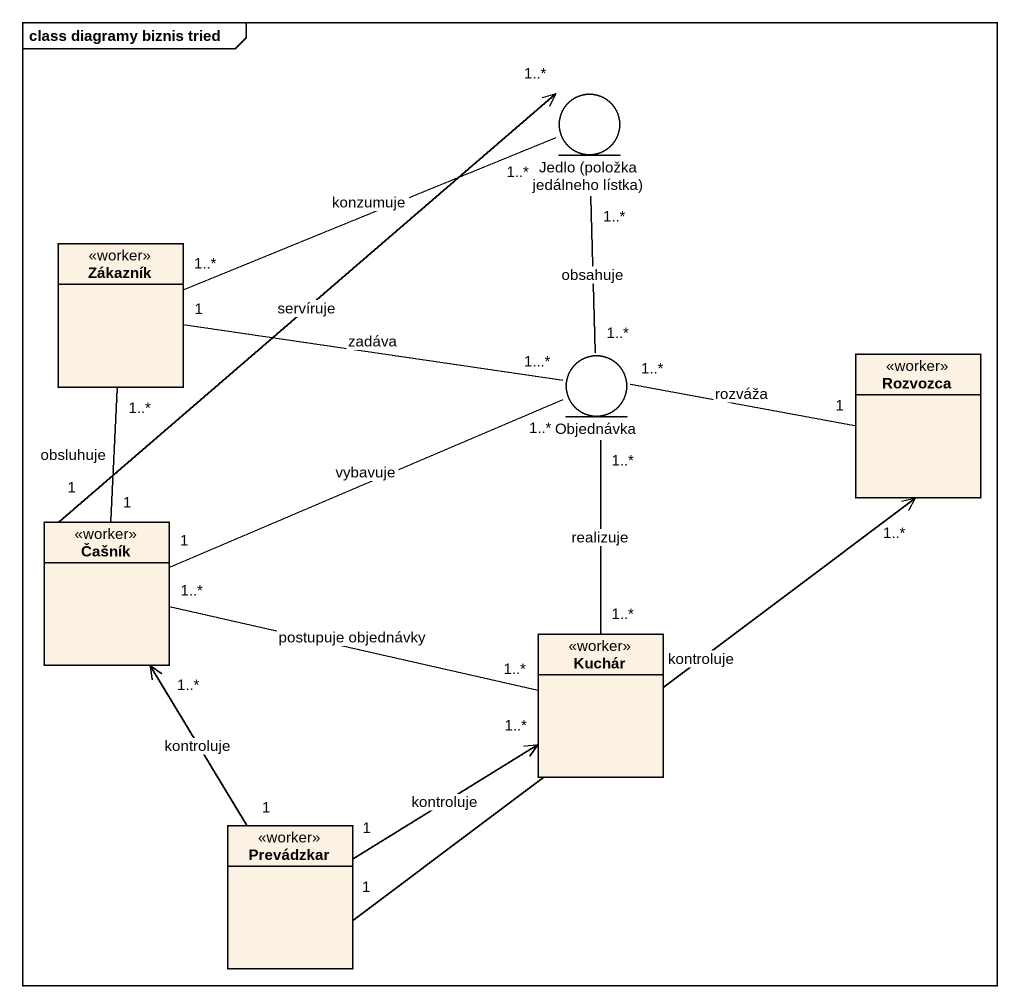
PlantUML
@startuml
mainframe class diagramy biznis tried
allowmixing
hide circle
hide empty members
entity "Jedlo (položka jedálneho lístka)" as Jedlo_položka_jedálneho
class Zákazník <<worker>>
entity Objednávka
class Rozvozca <<worker>>
class Čašník <<worker>>
class Kuchár <<worker>>
class Prevádzkar <<worker>>
Zákazník "1..*" -right- "1..*" Jedlo_položka_jedálneho : konzumuje
Zákazník "1" -right- "1...*" Objednávka : zadáva
Objednávka "1..*" -up- "1..*" Jedlo_položka_jedálneho : obsahuje
Rozvozca "1" -left- "1..*" Objednávka : rozváža
Čašník "1" -up-> "1..*" Jedlo_položka_jedálneho : servíruje
Čašník "1" -up- "1..*" Zákazník : obsluhuje
Čašník "1" -right- "1..*" Objednávka : vybavuje
Čašník "1..*" -right- "1..*" Kuchár : postupuje objednávky
Kuchár "1..*" -up- "1..*" Objednávka : realizuje
Prevádzkar "1" -up-> "1..*" Rozvozca : kontroluje
Prevádzkar "1" -up-> "1..*" Čašník : kontroluje
Prevádzkar "1" -up-> "1..*" Kuchár : kontroluje
@enduml
